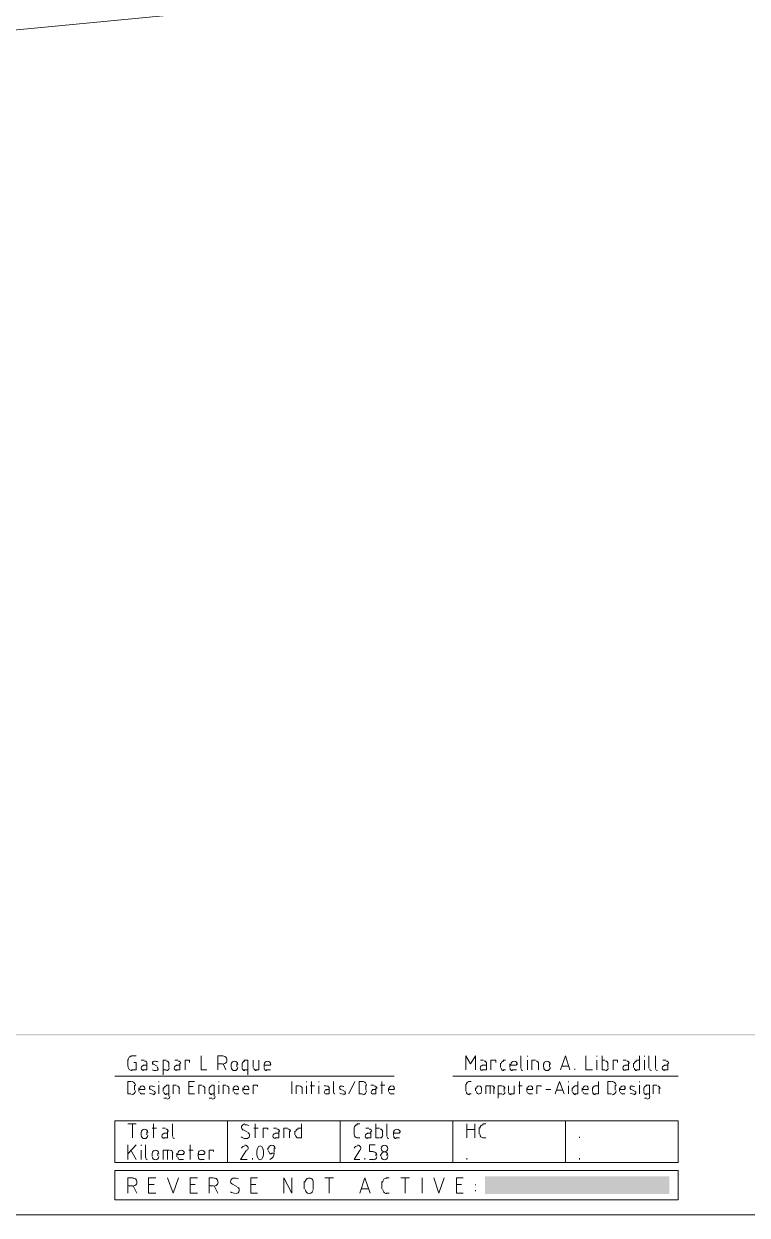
# Model space of a CAD drawing. Header units: millimetres. Extents: x 3.6 to 37.8, y 0.6 to 28.7.
# Drawn here: x 22.01 to 26.13, y 0.59 to 7.39 of the extents above; entities that cross this region are included whole.
import ezdxf

# ---------------------------------------------------------------- set-up
doc = ezdxf.new("R2010")
doc.units = ezdxf.units.MM
doc.layers.add('PDF_FRAME-TB', color=7, linetype='Continuous')

msp = doc.modelspace()

# ---------------------------------------------------------------- linework, layer by layer
at = {"layer": 'PDF_FRAME-TB', "lineweight": 0, "const_width": 0.00417}
msp.add_lwpolyline([(37.7493, 28.6849), (37.7493, 0.5964), (3.5639, 0.5964), (3.5639, 28.6849)], close=True, dxfattribs=at)
at = {"layer": 'PDF_FRAME-TB', "color": 254, "lineweight": 0, "true_color": 0xdcdcdc}
for points in [[(30.9502, 2.2738), (34.1299, 3.3448), (33.2673, 6.137), (34.7425, 7.5748), (30.2667, 17.9267), (30.1209, 18.6643), (32.1421, 19.577), (30.596, 23.9528), (28.6914, 23.186), (26.7786, 28.5286), (16.2267, 24.5362), (18.823, 17.7391), (8.7336, 13.43), (7.3167, 12.6507), (8.7336, 9.9585), (10.2381, 10.1377), (12.2634, 6.4204), (27.1453, 7.8498)], [(22.532, 0.8944), (25.7409, 0.8944), (25.7409, 1.1319), (22.532, 1.1319)], [(22.532, 0.8485), (25.7409, 0.8485), (25.7409, 0.6818), (22.532, 0.6818)]]:
    msp.add_lwpolyline(points, close=True, dxfattribs=at)
at = {"layer": 'PDF_FRAME-TB', "lineweight": 9}
for points in [[(22.6278, 1.5028), (22.6528, 1.5028)], [(23.0237, 1.5028), (23.0237, 1.4237), (23.0571, 1.4237)], [(23.1196, 1.4237), (23.1196, 1.5028), (23.1446, 1.5028)], [(24.5323, 1.4237), (24.5323, 1.5028), (24.5573, 1.457), (24.5865, 1.5028), (24.5865, 1.4237)], [(24.8449, 1.432), (24.8449, 1.5028)], [(24.8824, 1.4987), (24.8824, 1.5028)], [(25.0699, 1.4237), (25.0991, 1.5028), (25.1241, 1.4237)], [(25.2158, 1.5028), (25.2158, 1.4237), (25.2533, 1.4237)], [(25.2783, 1.4987), (25.2783, 1.5028)], [(25.3075, 1.5028), (25.3075, 1.4237), (25.3242, 1.4237)], [(25.52, 1.5028), (25.52, 1.4237), (25.5034, 1.4237)], [(25.5492, 1.4987), (25.5492, 1.5028)], [(25.5742, 1.432), (25.5742, 1.5028)], [(25.6117, 1.432), (25.6117, 1.5028)], [(22.607, 1.4445), (22.607, 1.482)], [(22.6403, 1.4653), (22.6528, 1.4653), (22.6528, 1.4237), (22.6278, 1.4237)], [(22.682, 1.4778), (22.6987, 1.4778)], [(22.7153, 1.4612), (22.7153, 1.4237), (22.6945, 1.4237)], [(22.6945, 1.4487), (22.7153, 1.4487)], [(22.7487, 1.457), (22.7737, 1.4445)], [(22.807, 1.3945), (22.807, 1.4778), (22.8237, 1.4778)], [(22.8404, 1.4612), (22.8404, 1.4362)], [(22.8737, 1.4778), (22.8904, 1.4778)], [(22.9029, 1.4612), (22.9029, 1.4237), (22.882, 1.4237)], [(22.882, 1.4487), (22.9029, 1.4487)], [(22.9321, 1.4237), (22.9321, 1.4778), (22.9571, 1.4778), (22.9571, 1.4653)], [(23.1446, 1.457), (23.1196, 1.457)], [(23.1488, 1.457), (23.1654, 1.4237)], [(23.1946, 1.4403), (23.1946, 1.457)], [(23.2279, 1.457), (23.2279, 1.4403)], [(23.2571, 1.4612), (23.2571, 1.4362)], [(23.2905, 1.3945), (23.2905, 1.4778), (23.2696, 1.4778)], [(23.3196, 1.4778), (23.3196, 1.4362)], [(23.3363, 1.4237), (23.353, 1.4237), (23.353, 1.4778)], [(23.3821, 1.4362), (23.3821, 1.457)], [(23.4196, 1.457), (23.4196, 1.4487), (23.3821, 1.4487)], [(24.6157, 1.4778), (24.6324, 1.4778)], [(24.649, 1.4612), (24.649, 1.4237), (24.624, 1.4237)], [(24.624, 1.4487), (24.649, 1.4487)], [(24.674, 1.4237), (24.674, 1.4778), (24.7032, 1.4778), (24.7032, 1.4653)], [(24.7282, 1.4362), (24.7282, 1.4612)], [(24.7449, 1.4778), (24.7574, 1.4778)], [(24.7824, 1.4362), (24.7824, 1.457)], [(24.8199, 1.457), (24.8199, 1.4487), (24.7824, 1.4487)], [(24.8824, 1.4237), (24.8824, 1.4778)], [(24.9074, 1.4237), (24.9074, 1.4778), (24.9283, 1.4778)], [(24.9449, 1.4612), (24.9449, 1.4237)], [(24.9741, 1.4403), (24.9741, 1.457)], [(25.0074, 1.457), (25.0074, 1.4403)], [(25.1158, 1.4445), (25.0783, 1.4445)], [(25.1533, 1.4237), (25.1533, 1.4278)], [(25.2783, 1.4237), (25.2783, 1.4778)], [(25.3242, 1.4778), (25.3075, 1.4778)], [(25.3408, 1.4362), (25.3408, 1.4612)], [(25.37, 1.4237), (25.37, 1.4778), (25.395, 1.4778), (25.395, 1.4653)], [(25.4283, 1.4778), (25.445, 1.4778)], [(25.4575, 1.4612), (25.4575, 1.4237), (25.4367, 1.4237)], [(25.4367, 1.4487), (25.4575, 1.4487)], [(25.4867, 1.4362), (25.4867, 1.4612)], [(25.5034, 1.4778), (25.52, 1.4778)], [(25.5492, 1.4237), (25.5492, 1.4778)], [(25.6534, 1.4778), (25.6701, 1.4778)], [(25.6826, 1.4612), (25.6826, 1.4237), (25.6617, 1.4237)], [(25.6617, 1.4487), (25.6826, 1.4487)], [(22.8237, 1.4237), (22.807, 1.4237)], [(23.2696, 1.4237), (23.2905, 1.4237)], [(23.4196, 1.4237), (23.3946, 1.4237)], [(24.7574, 1.4237), (24.7449, 1.4237)], [(24.8199, 1.4237), (24.7949, 1.4237)], [(22.6237, 1.357), (22.607, 1.357), (22.607, 1.2861), (22.6237, 1.2861)], [(22.6445, 1.307), (22.6445, 1.3361)], [(22.6695, 1.2986), (22.6695, 1.3195)], [(22.7028, 1.3195), (22.7028, 1.3111), (22.6695, 1.3111)], [(22.732, 1.3153), (22.7529, 1.3028)], [(22.782, 1.3528), (22.782, 1.357)], [(22.782, 1.2861), (22.782, 1.3361)], [(22.807, 1.3195), (22.807, 1.2986)], [(22.8404, 1.2736), (22.8404, 1.3361), (22.8237, 1.3361)], [(22.8654, 1.2861), (22.8654, 1.3361), (22.882, 1.3361)], [(22.8987, 1.3195), (22.8987, 1.2861)], [(22.9862, 1.2861), (22.9529, 1.2861), (22.9529, 1.357), (22.9862, 1.357)], [(22.9779, 1.3278), (22.9529, 1.3278)], [(23.0112, 1.2861), (23.0112, 1.3361), (23.0279, 1.3361)], [(23.0446, 1.3195), (23.0446, 1.2861)], [(23.0696, 1.3195), (23.0696, 1.2986)], [(23.0987, 1.2736), (23.0987, 1.3361), (23.0821, 1.3361)], [(23.1238, 1.3528), (23.1238, 1.357)], [(23.1238, 1.2861), (23.1238, 1.3361)], [(23.1488, 1.2861), (23.1488, 1.3361), (23.1654, 1.3361)], [(23.1821, 1.3195), (23.1821, 1.2861)], [(23.2071, 1.2986), (23.2071, 1.3195)], [(23.2363, 1.3195), (23.2363, 1.3111), (23.2071, 1.3111)], [(23.2613, 1.2986), (23.2613, 1.3195)], [(23.2946, 1.3195), (23.2946, 1.3111), (23.2613, 1.3111)], [(23.3196, 1.2861), (23.3196, 1.3361), (23.3446, 1.3361), (23.3446, 1.3278)], [(23.5405, 1.2861), (23.5405, 1.357)], [(23.5655, 1.2861), (23.5655, 1.332), (23.5822, 1.332)], [(23.5988, 1.3195), (23.5988, 1.2861)], [(23.6238, 1.3528), (23.6238, 1.357)], [(23.6238, 1.2861), (23.6238, 1.332)], [(23.6447, 1.332), (23.6697, 1.332)], [(23.653, 1.2861), (23.653, 1.357)], [(23.6947, 1.3528), (23.6947, 1.357)], [(23.6947, 1.2861), (23.6947, 1.332)], [(23.7239, 1.332), (23.7364, 1.332)], [(23.753, 1.3195), (23.753, 1.2861), (23.7322, 1.2861)], [(23.7322, 1.3111), (23.753, 1.3111)], [(23.778, 1.2945), (23.778, 1.357)], [(23.8114, 1.3153), (23.8364, 1.3028)], [(23.8656, 1.2861), (23.8989, 1.357)], [(23.9406, 1.357), (23.9239, 1.357), (23.9239, 1.2861), (23.9406, 1.2861)], [(23.9614, 1.307), (23.9614, 1.3361)], [(23.9906, 1.3361), (24.0072, 1.3361)], [(24.0198, 1.3195), (24.0198, 1.2861), (23.9989, 1.2861)], [(23.9989, 1.3111), (24.0198, 1.3111)], [(24.0448, 1.3361), (24.0698, 1.3361)], [(24.0531, 1.2861), (24.0531, 1.357)], [(24.0906, 1.2986), (24.0906, 1.3195)], [(24.1239, 1.3195), (24.1239, 1.3111), (24.0906, 1.3111)], [(24.5323, 1.3028), (24.5323, 1.3403)], [(24.549, 1.357), (24.5615, 1.357)], [(24.5865, 1.3028), (24.5865, 1.3195)], [(24.6199, 1.3195), (24.6199, 1.3028)], [(24.6449, 1.2861), (24.6449, 1.332), (24.6782, 1.332)], [(24.6699, 1.2861), (24.6699, 1.332)], [(24.6907, 1.3195), (24.6907, 1.2861)], [(24.7157, 1.2611), (24.7157, 1.332), (24.7365, 1.332)], [(24.7491, 1.3195), (24.7491, 1.2986)], [(24.7741, 1.332), (24.7741, 1.2986)], [(24.7866, 1.2861), (24.8074, 1.2861), (24.8074, 1.332)], [(24.8324, 1.332), (24.8532, 1.332)], [(24.8366, 1.2861), (24.8366, 1.357)], [(24.8782, 1.2986), (24.8782, 1.3195)], [(24.9116, 1.3195), (24.9116, 1.3111), (24.8782, 1.3111)], [(24.9366, 1.2861), (24.9366, 1.332), (24.9616, 1.332), (24.9616, 1.3278)], [(24.9866, 1.3111), (25.0158, 1.3111)], [(25.0408, 1.2861), (25.0658, 1.357), (25.0908, 1.2861)], [(25.0824, 1.307), (25.0491, 1.307)], [(25.1158, 1.3528), (25.1158, 1.357)], [(25.1158, 1.2861), (25.1158, 1.332)], [(25.1366, 1.2986), (25.1366, 1.3195)], [(25.17, 1.357), (25.17, 1.2861), (25.1533, 1.2861)], [(25.1533, 1.332), (25.17, 1.332)], [(25.195, 1.2986), (25.195, 1.3195)], [(25.2283, 1.3195), (25.2283, 1.3111), (25.195, 1.3111)], [(25.2533, 1.2986), (25.2533, 1.3195)], [(25.2866, 1.357), (25.2866, 1.2861), (25.2658, 1.2861)], [(25.2658, 1.332), (25.2866, 1.332)], [(25.3617, 1.357), (25.3408, 1.357), (25.3408, 1.2861), (25.3617, 1.2861)], [(25.3825, 1.307), (25.3825, 1.3361)], [(25.4075, 1.2986), (25.4075, 1.3195)], [(25.4367, 1.3195), (25.4367, 1.3111), (25.4075, 1.3111)], [(25.4658, 1.3153), (25.4909, 1.3028)], [(25.52, 1.3528), (25.52, 1.357)], [(25.52, 1.2861), (25.52, 1.3361)], [(25.545, 1.3195), (25.545, 1.2986)], [(25.5784, 1.2736), (25.5784, 1.3361), (25.5575, 1.3361)], [(25.5992, 1.2861), (25.5992, 1.3361), (25.62, 1.3361)], [(25.6325, 1.3195), (25.6325, 1.2861)], [(22.7028, 1.2861), (22.682, 1.2861)], [(22.8112, 1.2611), (22.8279, 1.2611)], [(22.8237, 1.2861), (22.8404, 1.2861)], [(23.0696, 1.2611), (23.0862, 1.2611)], [(23.0821, 1.2861), (23.0987, 1.2861)], [(23.2363, 1.2861), (23.2196, 1.2861)], [(23.2946, 1.2861), (23.2738, 1.2861)], [(24.1239, 1.2861), (24.1031, 1.2861)], [(24.5615, 1.2861), (24.549, 1.2861)], [(24.7365, 1.2861), (24.7157, 1.2861)], [(24.9116, 1.2861), (24.8907, 1.2861)], [(25.2283, 1.2861), (25.2075, 1.2861)], [(25.4367, 1.2861), (25.42, 1.2861)], [(25.5492, 1.2611), (25.5617, 1.2611)], [(25.5575, 1.2861), (25.5784, 1.2861)], [(22.607, 1.1153), (22.6528, 1.1153)], [(22.632, 1.0361), (22.632, 1.1153)], [(22.7445, 1.0903), (22.7695, 1.0903)], [(22.7529, 1.0361), (22.7529, 1.1153)], [(22.8029, 1.0903), (22.8195, 1.0903)], [(22.8612, 1.0444), (22.8612, 1.1153)], [(23.3238, 1.0903), (23.3488, 1.0903)], [(23.3321, 1.0361), (23.3321, 1.1153)], [(23.378, 1.0361), (23.378, 1.0903), (23.403, 1.0903), (23.403, 1.0819)], [(23.4363, 1.0903), (23.453, 1.0903)], [(23.4947, 1.0361), (23.4947, 1.0903), (23.5155, 1.0903)], [(23.5947, 1.1153), (23.5947, 1.0361), (23.5738, 1.0361)], [(23.5738, 1.0903), (23.5947, 1.0903)], [(23.8947, 1.0569), (23.8947, 1.0944)], [(23.9114, 1.1153), (23.9281, 1.1153)], [(23.9614, 1.0903), (23.9781, 1.0903)], [(24.0198, 1.1153), (24.0198, 1.0361), (24.0406, 1.0361)], [(24.0406, 1.0903), (24.0198, 1.0903)], [(24.0823, 1.0444), (24.0823, 1.1153)], [(24.5365, 1.0361), (24.5365, 1.1153)], [(24.5824, 1.1153), (24.5824, 1.0361)], [(24.6074, 1.0569), (24.6074, 1.0944)], [(24.6282, 1.1153), (24.6449, 1.1153)], [(22.682, 1.0527), (22.682, 1.0694)], [(22.7153, 1.0694), (22.7153, 1.0527)], [(22.832, 1.0736), (22.832, 1.0361), (22.8112, 1.0361)], [(22.8112, 1.0611), (22.832, 1.0611)], [(23.2613, 1.0819), (23.2863, 1.0694)], [(23.4655, 1.0736), (23.4655, 1.0361), (23.4446, 1.0361)], [(23.4446, 1.0611), (23.4655, 1.0611)], [(23.528, 1.0736), (23.528, 1.0361)], [(23.5572, 1.0527), (23.5572, 1.0736)], [(23.9281, 1.0361), (23.9114, 1.0361)], [(23.9906, 1.0736), (23.9906, 1.0361), (23.9697, 1.0361)], [(23.9697, 1.0611), (23.9906, 1.0611)], [(24.0573, 1.0527), (24.0573, 1.0736)], [(24.1198, 1.0486), (24.1198, 1.0694)], [(24.1531, 1.0694), (24.1531, 1.0611), (24.1198, 1.0611)], [(24.1531, 1.0361), (24.1323, 1.0361)], [(24.5365, 1.0819), (24.5824, 1.0819)], [(24.6449, 1.0361), (24.6282, 1.0361)], [(25.1783, 1.0361), (25.1783, 1.0402)], [(22.607, 0.9111), (22.607, 0.9944)], [(22.6528, 0.9944), (22.607, 0.9444)], [(22.6237, 0.9652), (22.6528, 0.9111)], [(22.682, 0.9902), (22.682, 0.9944)], [(22.682, 0.9111), (22.682, 0.9652)], [(22.707, 0.9236), (22.707, 0.9944)], [(22.807, 0.9111), (22.807, 0.9652), (22.8445, 0.9652)], [(22.832, 0.9111), (22.832, 0.9652)], [(22.8612, 0.9527), (22.8612, 0.9111)], [(22.9529, 0.9652), (22.9779, 0.9652)], [(22.9612, 0.9111), (22.9612, 0.9944)], [(23.0696, 0.9111), (23.0696, 0.9652), (23.0946, 0.9652), (23.0946, 0.9569)], [(23.2821, 0.9652), (23.2488, 0.9111), (23.2863, 0.9111)], [(23.403, 0.9777), (23.403, 0.9652)], [(23.4405, 0.9527), (23.4405, 0.9777)], [(23.9281, 0.9652), (23.8947, 0.9111), (23.9281, 0.9111)], [(24.0031, 0.9569), (23.9822, 0.9569), (23.9822, 0.9944), (24.0156, 0.9944)], [(22.7445, 0.9319), (22.7445, 0.9486)], [(22.7779, 0.9486), (22.7779, 0.9319)], [(22.8862, 0.9277), (22.8862, 0.9486)], [(22.9237, 0.9486), (22.9237, 0.9402), (22.8862, 0.9402)], [(22.9237, 0.9111), (22.9029, 0.9111)], [(23.0071, 0.9277), (23.0071, 0.9486)], [(23.0404, 0.9486), (23.0404, 0.9402), (23.0071, 0.9402)], [(23.0404, 0.9111), (23.0196, 0.9111)], [(23.3155, 0.9111), (23.3155, 0.9194)], [(23.9572, 0.9111), (23.9572, 0.9194)], [(23.9822, 0.9111), (24.0031, 0.9111)], [(24.0198, 0.9319), (24.0198, 0.9402)], [(24.0448, 0.9319), (24.0448, 0.9402)], [(24.0823, 0.9402), (24.0823, 0.9319)], [(24.5365, 0.9111), (24.5365, 0.9194)], [(25.1783, 0.9111), (25.1783, 0.9194)], [(22.607, 0.7194), (22.607, 0.8069), (22.632, 0.8069)], [(22.632, 0.761), (22.607, 0.761)], [(22.6362, 0.761), (22.657, 0.7194)], [(22.7654, 0.7194), (22.7237, 0.7194), (22.7237, 0.8069), (22.7654, 0.8069)], [(22.757, 0.7694), (22.7237, 0.7694)], [(22.832, 0.8069), (22.8654, 0.7194), (22.8945, 0.8069)], [(23.0029, 0.7194), (22.9612, 0.7194), (22.9612, 0.8069), (23.0029, 0.8069)], [(22.9904, 0.7694), (22.9612, 0.7694)], [(23.0696, 0.7194), (23.0696, 0.8069), (23.0946, 0.8069)], [(23.0946, 0.761), (23.0696, 0.761)], [(23.0987, 0.761), (23.1196, 0.7194)], [(23.1988, 0.7735), (23.2279, 0.7569)], [(23.3446, 0.7194), (23.3071, 0.7194), (23.3071, 0.8069), (23.3446, 0.8069)], [(23.3363, 0.7694), (23.3071, 0.7694)], [(23.4947, 0.7194), (23.4947, 0.8069), (23.5405, 0.7194), (23.5405, 0.8069)], [(23.6113, 0.7444), (23.6113, 0.786)], [(23.6614, 0.786), (23.6614, 0.7444)], [(23.728, 0.8069), (23.778, 0.8069)], [(23.753, 0.7194), (23.753, 0.8069)], [(23.9281, 0.7194), (23.9572, 0.8069), (23.9864, 0.7194)], [(24.0531, 0.7444), (24.0531, 0.786)], [(24.0781, 0.8069), (24.0948, 0.8069)], [(24.1614, 0.8069), (24.2115, 0.8069)], [(24.1864, 0.7194), (24.1864, 0.8069)], [(24.2823, 0.7194), (24.2823, 0.8069)], [(24.349, 0.8069), (24.3781, 0.7194), (24.4073, 0.8069)], [(24.5157, 0.7194), (24.4782, 0.7194), (24.4782, 0.8069), (24.5157, 0.8069)], [(24.5073, 0.7694), (24.4782, 0.7694)], [(24.5865, 0.7652), (24.5865, 0.7694)], [(23.9781, 0.7444), (23.9364, 0.7444)], [(24.0948, 0.7194), (24.0781, 0.7194)], [(24.5865, 0.7319), (24.5865, 0.736)]]:
    msp.add_lwpolyline(points, dxfattribs=at)
for points in [[(22.7446, 1.423, 0.141729), (22.7684, 1.4184, 0.787414), (22.773, 1.4381)], [(22.7781, 1.468, 0.094476), (22.7575, 1.4725, 0.787413), (22.7506, 1.4531)], [(22.7581, 1.3269, 0.094475), (22.7406, 1.3308, 0.787413), (22.7339, 1.3114)], [(23.4238, 0.9486), (23.4405, 0.9486, -0.320098), (23.4147, 0.9121)], [(23.2359, 0.8007, 0.094476), (23.2107, 0.8057, 0.787412), (23.2016, 0.7703)]]:
    msp.add_lwpolyline(points, format="xyb", dxfattribs=at)
at = {"layer": 'PDF_FRAME-TB', "color": 8, "lineweight": 0, "true_color": 0x808080}
for points in [[(22.532, 1.3861), (24.1239, 1.3861)], [(24.4573, 1.3861), (25.7409, 1.3861)]]:
    msp.add_lwpolyline(points, dxfattribs=at)
at = {"layer": 'PDF_FRAME-TB', "color": 254, "lineweight": 0, "true_color": 0xdcdcdc}
for points in [[(23.1738, 0.8944), (23.1738, 1.1319)], [(23.8155, 0.8944), (23.8155, 1.1319)], [(24.4573, 0.8944), (24.4573, 1.1319)], [(25.0991, 0.8944), (25.0991, 1.1319)]]:
    msp.add_lwpolyline(points, dxfattribs=at)
at = {"layer": 'PDF_FRAME-TB', "lineweight": 9}
msp.add_circle((24.0686, 0.9745), 0.0188, dxfattribs=at)
for centre, radius, start, end in [((22.6308, 1.4788), 0.0229, 89.99995, 180.00005), ((23.1475, 1.4788), 0.0229, 269.99995, 90.00005), ((22.6308, 1.4413), 0.0229, 179.99995, 270.00005), ((22.6974, 1.433), 0.0146, 89.99993, 270.00007), ((22.7016, 1.458), 0.0146, 359.99993, 90.00007), ((22.8266, 1.458), 0.0146, 359.99993, 90.00007), ((22.8266, 1.433), 0.0146, 269.99993, 0.00007), ((22.885, 1.433), 0.0146, 89.99993, 270.00007), ((22.8933, 1.458), 0.0146, 359.99993, 90.00007), ((23.2142, 1.4538), 0.0188, 0, 179.99998), ((23.2142, 1.4371), 0.0188, 180.00002, 359.99998), ((23.2726, 1.458), 0.0146, 89.99993, 180.00007), ((23.2726, 1.433), 0.0146, 179.99993, 270.00007), ((23.3393, 1.433), 0.0146, 179.99993, 270.00007), ((23.4018, 1.4538), 0.0188, 0, 179.99998), ((23.3976, 1.433), 0.0146, 179.99993, 270.00007), ((24.627, 1.433), 0.0146, 89.99993, 270.00007), ((24.6354, 1.458), 0.0146, 359.99993, 90.00007), ((24.7479, 1.458), 0.0146, 89.99993, 180.00007), ((24.7479, 1.433), 0.0146, 179.99993, 270.00007), ((24.7979, 1.433), 0.0146, 179.99993, 270.00007), ((24.8063, 1.4538), 0.0188, 0, 179.99998), ((24.8563, 1.4288), 0.0104, 180.00006, 269.99994), ((24.9313, 1.458), 0.0146, 359.99993, 90.00007), ((24.9938, 1.4538), 0.0188, 0, 179.99998), ((24.9938, 1.4371), 0.0188, 180.00002, 359.99998), ((25.3272, 1.458), 0.0146, 359.99993, 90.00007), ((25.3272, 1.433), 0.0146, 269.99993, 0.00007), ((25.4397, 1.433), 0.0146, 89.99993, 270.00007), ((25.4481, 1.458), 0.0146, 359.99993, 90.00007), ((25.5064, 1.458), 0.0146, 89.99993, 180.00007), ((25.5064, 1.433), 0.0146, 179.99993, 270.00007), ((25.5898, 1.4288), 0.0104, 180.00006, 269.99994), ((25.6231, 1.4288), 0.0104, 180.00006, 269.99994), ((25.6648, 1.433), 0.0146, 89.99993, 270.00007), ((25.6731, 1.458), 0.0146, 359.99993, 90.00007), ((22.6266, 1.3329), 0.0229, 0, 90.00005), ((22.6266, 1.3038), 0.0229, 269.99995, 359.99995), ((22.6891, 1.3163), 0.0146, 359.99993, 180.00007), ((22.6849, 1.2954), 0.0104, 180.00006, 269.99994), ((22.7516, 1.2913), 0.0104, 270.52717, 63.39667), ((22.8266, 1.3163), 0.0146, 89.99993, 180.00007), ((22.8266, 1.2954), 0.0146, 179.99993, 270.00007), ((22.885, 1.3163), 0.0146, 359.99993, 90.00007), ((23.0309, 1.3163), 0.0146, 359.99993, 90.00007), ((23.085, 1.3163), 0.0146, 89.99993, 180.00007), ((23.085, 1.2954), 0.0146, 179.99993, 270.00007), ((23.1684, 1.3163), 0.0146, 359.99993, 90.00007), ((23.2226, 1.3163), 0.0146, 359.99993, 180.00007), ((23.2226, 1.2954), 0.0104, 180.00006, 269.99994), ((23.2809, 1.3163), 0.0146, 359.99993, 180.00007), ((23.2767, 1.2954), 0.0104, 180.00006, 269.99994), ((23.5851, 1.3163), 0.0146, 359.99993, 90.00007), ((23.7352, 1.2954), 0.0104, 90.00006, 269.99994), ((23.7393, 1.3163), 0.0146, 359.99993, 90.00007), ((23.7852, 1.2913), 0.00625, 179.99986, 270.00014), ((23.8227, 1.3204), 0.0104, 87.03913, 239.90849), ((23.8185, 1.2829), 0.0479, 66.67611, 88.26417), ((23.8352, 1.2913), 0.0104, 270.52717, 63.39667), ((23.9436, 1.3329), 0.0229, 0, 90.00005), ((23.9436, 1.3038), 0.0229, 269.99995, 359.99995), ((24.0019, 1.2954), 0.0104, 90.00006, 269.99994), ((24.0102, 1.3163), 0.0146, 359.99993, 90.00007), ((24.1103, 1.3163), 0.0146, 359.99993, 180.00007), ((24.1061, 1.2954), 0.0104, 180.00006, 269.99994), ((24.552, 1.3371), 0.0188, 90.00002, 179.99998), ((24.552, 1.2996), 0.0188, 180.00002, 269.99998), ((24.6062, 1.3163), 0.0146, 359.99993, 180.00007), ((24.6062, 1.2996), 0.0146, 179.99993, 0.00007), ((24.6812, 1.3163), 0.0146, 359.99993, 90.00007), ((24.7396, 1.3163), 0.0146, 359.99993, 90.00007), ((24.7396, 1.2954), 0.0146, 269.99993, 0.00007), ((24.7896, 1.2954), 0.0146, 179.99993, 270.00007), ((24.8979, 1.3163), 0.0146, 359.99993, 180.00007), ((24.8938, 1.2954), 0.0104, 180.00006, 269.99994), ((25.1563, 1.3163), 0.0146, 89.99993, 180.00007), ((25.1563, 1.2954), 0.0146, 179.99993, 270.00007), ((25.2147, 1.3163), 0.0146, 359.99993, 180.00007), ((25.2105, 1.2954), 0.0104, 180.00006, 269.99994), ((25.2689, 1.3163), 0.0146, 89.99993, 180.00007), ((25.2689, 1.2954), 0.0146, 179.99993, 270.00007), ((25.3647, 1.3329), 0.0229, 0, 90.00005), ((25.3647, 1.3038), 0.0229, 269.99995, 359.99995), ((25.4272, 1.3163), 0.0146, 359.99993, 180.00007), ((25.4231, 1.2954), 0.0104, 180.00006, 269.99994), ((25.4772, 1.3204), 0.0104, 87.03913, 239.90849), ((25.4731, 1.2829), 0.0479, 66.67611, 88.26417), ((25.4897, 1.2913), 0.0104, 270.52717, 63.39667), ((25.5606, 1.3163), 0.0146, 89.99993, 180.00007), ((25.5606, 1.2954), 0.0146, 179.99993, 270.00007), ((25.6231, 1.3163), 0.0146, 359.99993, 90.00007), ((22.7475, 1.3246), 0.0396, 243.5613, 275.82831), ((22.8308, 1.2704), 0.0146, 269.99993, 0.00007), ((23.0892, 1.2704), 0.0146, 269.99993, 0.00007), ((23.831, 1.3246), 0.0396, 243.5613, 275.82831), ((25.4856, 1.3246), 0.0396, 243.5613, 275.82831), ((25.5648, 1.2704), 0.0146, 269.99993, 0.00007), ((23.2726, 1.0954), 0.0188, 90.24168, 243.11097), ((23.2726, 1.0495), 0.0604, 67.89567, 89.4836), ((23.9144, 1.0912), 0.0188, 90.00002, 179.99998), ((24.6312, 1.0912), 0.0188, 90.00002, 179.99998), ((22.7016, 1.0662), 0.0188, 0, 179.99998), ((22.7016, 1.0495), 0.0188, 180.00002, 359.99998), ((22.8141, 1.0454), 0.0146, 89.99993, 270.00007), ((22.8225, 1.0704), 0.0146, 359.99993, 90.00007), ((22.8725, 1.0412), 0.0104, 180.00006, 269.99994), ((23.2809, 1.0829), 0.0521, 235.43166, 267.69824), ((23.2809, 1.0495), 0.0188, 270.24168, 63.11097), ((23.4476, 1.0454), 0.0146, 89.99993, 270.00007), ((23.4559, 1.0704), 0.0146, 359.99993, 90.00007), ((23.5185, 1.0704), 0.0146, 359.99993, 90.00007), ((23.5768, 1.0704), 0.0146, 89.99993, 180.00007), ((23.5768, 1.0495), 0.0146, 179.99993, 270.00007), ((23.9144, 1.0537), 0.0188, 180.00002, 269.99998), ((23.9727, 1.0454), 0.0146, 89.99993, 270.00007), ((23.9811, 1.0704), 0.0146, 359.99993, 90.00007), ((24.0436, 1.0704), 0.0146, 359.99993, 90.00007), ((24.0436, 1.0495), 0.0146, 269.99993, 0.00007), ((24.0936, 1.0412), 0.0104, 180.00006, 269.99994), ((24.1394, 1.0662), 0.0188, 0, 179.99998), ((24.1353, 1.0454), 0.0146, 179.99993, 270.00007), ((24.6312, 1.0537), 0.0188, 180.00002, 269.99998), ((22.7641, 0.9453), 0.0188, 0, 179.99998), ((22.8475, 0.9495), 0.0146, 359.99993, 90.00007), ((22.91, 0.9453), 0.0188, 0, 179.99998), ((23.0267, 0.9453), 0.0188, 0, 179.99998), ((23.2726, 0.9704), 0.0188, 89.46167, 164.27854), ((23.2726, 0.9745), 0.0188, 328.00794, 90.26369), ((23.4184, 0.9495), 0.0771, 151.71563, 208.28437), ((23.3601, 0.9787), 0.0104, 36.50769, 143.49231), ((23.3017, 0.9495), 0.0771, 331.71563, 28.28437), ((23.4268, 0.9745), 0.0188, 0, 179.99998), ((23.4268, 0.962), 0.0188, 180.00002, 269.99998), ((23.9144, 0.9704), 0.0188, 89.46167, 164.27854), ((23.9144, 0.9745), 0.0188, 328.00794, 90.26369), ((24.0061, 0.937), 0.0188, 0, 89.99998), ((24.0686, 0.937), 0.0188, 0, 179.99998), ((22.7183, 0.9203), 0.0104, 180.00006, 269.99994), ((22.7641, 0.9287), 0.0188, 180.00002, 359.99998), ((22.9058, 0.9245), 0.0146, 179.99993, 270.00007), ((23.0225, 0.9245), 0.0146, 179.99993, 270.00007), ((23.3601, 0.9203), 0.0104, 216.50769, 323.49231), ((24.0061, 0.9287), 0.0188, 270.00002, 359.99998), ((24.0686, 0.9287), 0.0188, 180.00002, 359.99998), ((22.6349, 0.7828), 0.0229, 269.99995, 90.00005), ((23.0975, 0.7828), 0.0229, 269.99995, 90.00005), ((23.2226, 0.737), 0.0188, 270.24168, 63.11097), ((23.6393, 0.7828), 0.0229, 0, 180.00005), ((24.0811, 0.7828), 0.0229, 89.99995, 180.00005), ((23.2226, 0.7745), 0.0563, 235.43158, 267.69837), ((23.6393, 0.7411), 0.0229, 179.99995, 359.99995), ((24.0811, 0.7411), 0.0229, 179.99995, 270.00005)]:
    msp.add_arc(centre, radius, start, end, dxfattribs=at)
at = {"layer": 'PDF_FRAME-TB', "transparency": 33554559}
for points in [[(37.7514, 1.6195), (37.7514, 1.6279), (3.5618, 1.6195)], [(37.7514, 1.6279), (3.5618, 1.6195), (3.5618, 1.6279)]]:
    msp.add_solid(points, dxfattribs=at)
at = {"layer": 'PDF_FRAME-TB', "color": 61, "true_color": 0xdfff7f, "transparency": 33554559}
for points in [[(24.6407, 0.8152), (24.6407, 0.7152), (25.6909, 0.8152)], [(24.6407, 0.7152), (25.6909, 0.8152), (25.6909, 0.7152)]]:
    msp.add_solid(points, dxfattribs=at)

doc.saveas('drawing.dxf')
